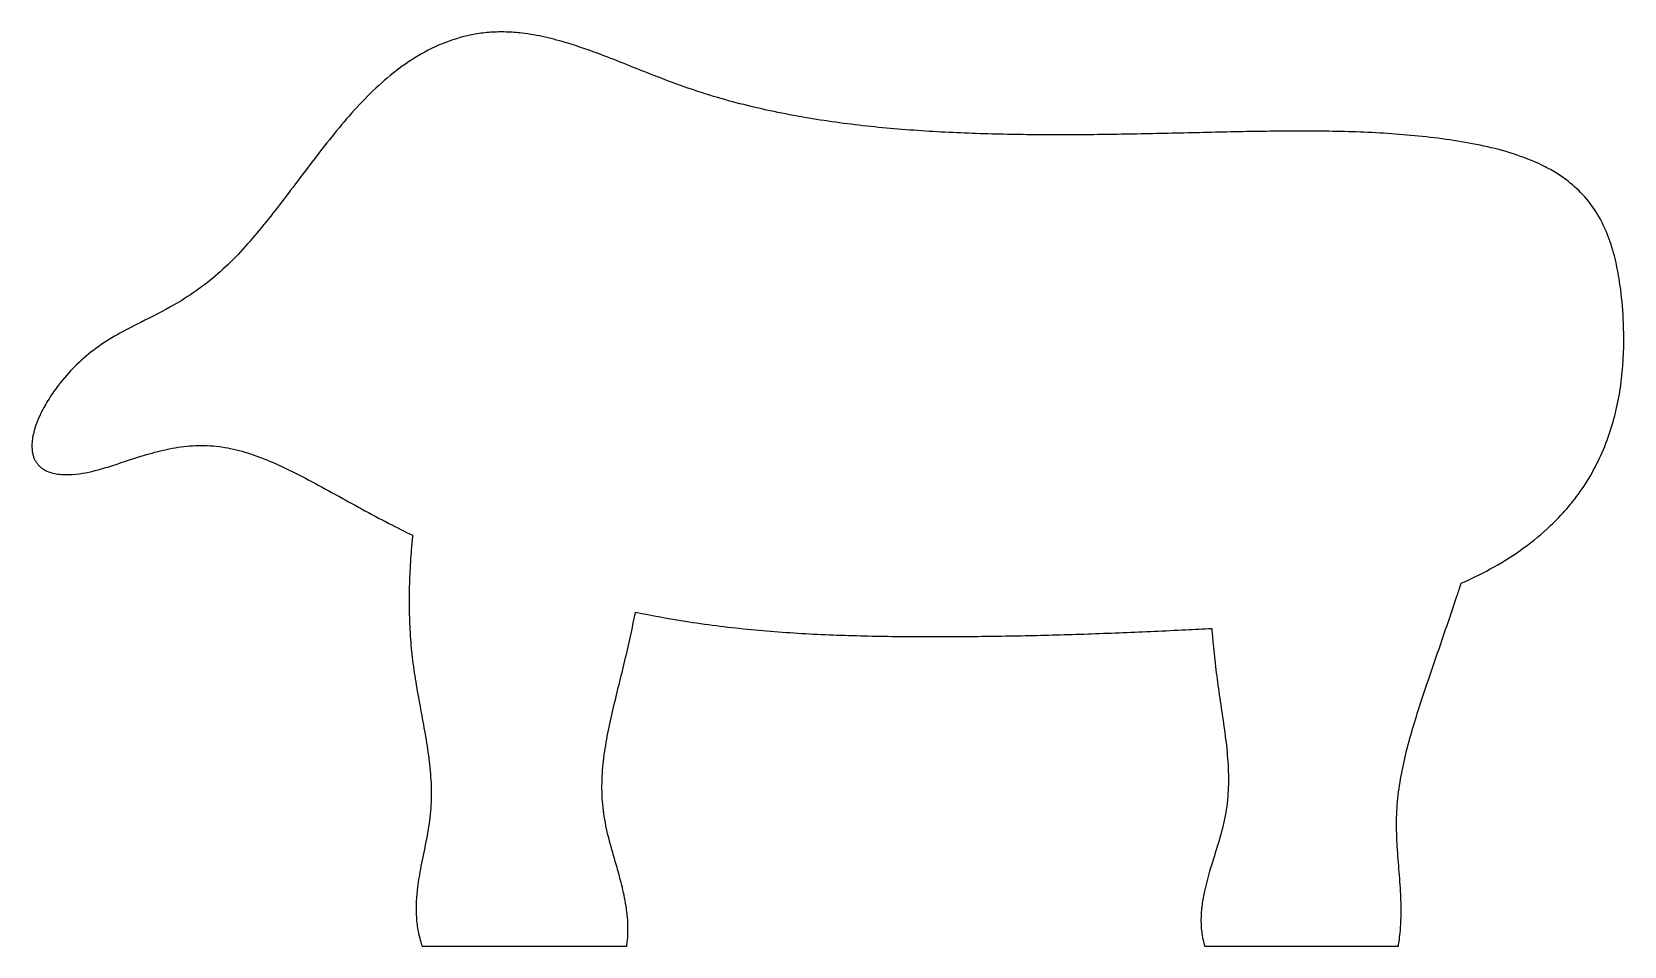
# Model space of a CAD drawing. Header units: millimetres. Extents: x -240 to -9, y 0 to 133.
import ezdxf

# ---------------------------------------------------------------- set-up
doc = ezdxf.new("R2010")
doc.units = ezdxf.units.MM
doc.layers.add('outline', color=7, linetype='Continuous')

msp = doc.modelspace()

# ---------------------------------------------------------------- linework, layer by layer
at = {"layer": 'outline'}
for p, q in [((-183.38, 0.05), (-153.7, 0.05)), ((-69.91, 0.05), (-41.8, 0.05))]:
    msp.add_line(p, q, dxfattribs=at)
for points, knots in [([(-15.97, 65.23), (-15.24, 66.21), (-14.57, 67.22), (-13.32, 69.36), (-12.76, 70.49), (-11.75, 72.81), (-11.31, 73.99), (-10.2, 77.53), (-9.72, 79.92), (-9.15, 84.78), (-9.07, 87.24), (-9.19, 91.38), (-9.31, 93.07), (-9.64, 95.87), (-9.8, 96.99), (-10.24, 99.2), (-10.5, 100.3), (-11.16, 102.45), (-11.56, 103.5), (-12.52, 105.52), (-13.08, 106.49), (-14.38, 108.3), (-15.12, 109.13), (-16.75, 110.64), (-17.63, 111.32), (-19.19, 112.33), (-19.84, 112.7), (-21.83, 113.72), (-23.2, 114.28), (-27.41, 115.7), (-30.31, 116.32), (-36.23, 117.26), (-39.24, 117.58), (-45.27, 118.02), (-48.29, 118.14), (-54.34, 118.25), (-57.37, 118.24), (-63.43, 118.17), (-66.46, 118.1), (-72.52, 117.96), (-75.55, 117.89), (-81.61, 117.77), (-84.64, 117.72), (-90.7, 117.68), (-93.74, 117.68), (-99.8, 117.77), (-102.83, 117.85), (-108.88, 118.12), (-111.9, 118.31), (-117.94, 118.83), (-120.95, 119.16), (-126.94, 120.02), (-129.92, 120.54), (-135.83, 121.8), (-138.76, 122.55), (-143.08, 123.87), (-144.51, 124.34), (-147.35, 125.36), (-148.76, 125.9), (-152.56, 127.4), (-154.94, 128.38), (-158.96, 129.9), (-160.58, 130.47), (-163.32, 131.3), (-164.42, 131.6), (-166.65, 132.1), (-167.78, 132.3), (-169.66, 132.52), (-170.42, 132.58), (-171.93, 132.62), (-172.68, 132.61), (-174.19, 132.5), (-174.94, 132.41), (-177.14, 132.03), (-178.57, 131.62), (-181.34, 130.56), (-182.67, 129.91), (-185.21, 128.4), (-186.42, 127.55), (-188.74, 125.71), (-189.85, 124.71), (-193.03, 121.58), (-194.96, 119.31), (-198.74, 114.57), (-200.58, 112.1), (-204.14, 107.42), (-205.85, 105.19), (-208.55, 102), (-209.46, 100.96), (-211.37, 99), (-212.36, 98.07), (-214.41, 96.33), (-215.46, 95.53), (-217.66, 94.03), (-218.8, 93.33), (-221.54, 91.8), (-223.17, 91.01), (-225.87, 89.64), (-226.94, 89.09), (-229.03, 87.87), (-230.04, 87.22), (-231.96, 85.76), (-232.87, 84.97), (-234.57, 83.26), (-235.36, 82.36), (-236.58, 80.77), (-237.04, 80.11), (-237.9, 78.75), (-238.3, 78.05), (-238.88, 76.85), (-239.1, 76.36), (-239.41, 75.52), (-239.52, 75.18), (-239.71, 74.49), (-239.79, 74.14), (-239.89, 73.55), (-239.92, 73.31), (-239.96, 72.84), (-239.97, 72.6), (-239.95, 72.2), (-239.94, 72.04), (-239.9, 71.72), (-239.87, 71.57), (-239.8, 71.26), (-239.76, 71.1), (-239.65, 70.81), (-239.58, 70.66), (-239.44, 70.38), (-239.36, 70.24), (-239.17, 69.98), (-239.07, 69.86), (-238.85, 69.63), (-238.73, 69.53), (-238.48, 69.33), (-238.35, 69.24), (-238.08, 69.07), (-237.94, 69), (-237.5, 68.81), (-237.2, 68.71), (-236.59, 68.55), (-236.27, 68.5), (-235.64, 68.43), (-235.32, 68.42), (-234.37, 68.41), (-233.74, 68.47), (-231.86, 68.72), (-230.64, 69.03), (-227.8, 69.87), (-226.2, 70.44), (-223.49, 71.29), (-222.4, 71.61), (-220.19, 72.15), (-219.07, 72.36), (-216.8, 72.63), (-215.66, 72.68), (-213.39, 72.59), (-212.26, 72.45), (-210.03, 72), (-208.94, 71.68), (-206.45, 70.81), (-205.08, 70.23), (-201.07, 68.36), (-198.5, 66.95), (-194.67, 64.84), (-193.41, 64.14), (-190.84, 62.74), (-189.52, 62.04), (-187.06, 60.77), (-185.91, 60.19), (-184.76, 59.63)], [0, 0, 0, 0, 0.010043, 0.010043, 0.020496, 0.020496, 0.030959, 0.030959, 0.051137, 0.051137, 0.071436, 0.071436, 0.085415, 0.085415, 0.094768, 0.094768, 0.104092, 0.104092, 0.113375, 0.113375, 0.122604, 0.122604, 0.131792, 0.131792, 0.140982, 0.140982, 0.147172, 0.147172, 0.159424, 0.159424, 0.183942, 0.183942, 0.208954, 0.208954, 0.233982, 0.233982, 0.259027, 0.259027, 0.284092, 0.284092, 0.309167, 0.309167, 0.334247, 0.334247, 0.359325, 0.359325, 0.384391, 0.384391, 0.409443, 0.409443, 0.434497, 0.434497, 0.459524, 0.459524, 0.484492, 0.484492, 0.49693, 0.49693, 0.509448, 0.509448, 0.53073, 0.53073, 0.544953, 0.544953, 0.554412, 0.554412, 0.563848, 0.563848, 0.570116, 0.570116, 0.576362, 0.576362, 0.582593, 0.582593, 0.594873, 0.594873, 0.607104, 0.607104, 0.619339, 0.619339, 0.631617, 0.631617, 0.656266, 0.656266, 0.681744, 0.681744, 0.704939, 0.704939, 0.716353, 0.716353, 0.727594, 0.727594, 0.738553, 0.738553, 0.74958, 0.74958, 0.764555, 0.764555, 0.774568, 0.774568, 0.784543, 0.784543, 0.794494, 0.794494, 0.804437, 0.804437, 0.81109, 0.81109, 0.817731, 0.817731, 0.822169, 0.822169, 0.825133, 0.825133, 0.828093, 0.828093, 0.830069, 0.830069, 0.832043, 0.832043, 0.833361, 0.833361, 0.834679, 0.834679, 0.835995, 0.835995, 0.837309, 0.837309, 0.838623, 0.838623, 0.839937, 0.839937, 0.841252, 0.841252, 0.842567, 0.842567, 0.843884, 0.843884, 0.846501, 0.846501, 0.849128, 0.849128, 0.85176, 0.85176, 0.856998, 0.856998, 0.867414, 0.867414, 0.881477, 0.881477, 0.890897, 0.890897, 0.900323, 0.900323, 0.909747, 0.909747, 0.919163, 0.919163, 0.928543, 0.928543, 0.940936, 0.940936, 0.965135, 0.965135, 0.977067, 0.977067, 0.989412, 0.989412, 1, 1, 1, 1]), ([(-32.69, 52.69), (-32.62, 52.72), (-32.55, 52.75), (-30.92, 53.47), (-29.4, 54.22), (-26.44, 55.88), (-25.01, 56.79), (-22.27, 58.78), (-20.96, 59.86), (-18.91, 61.8), (-18.13, 62.62), (-16.9, 64.04), (-16.42, 64.63), (-15.97, 65.23)], [0, 0, 0, 0, 0.011335, 0.011335, 0.25193, 0.25193, 0.49263, 0.49263, 0.732776, 0.732776, 0.893025, 0.893025, 1, 1, 1, 1]), ([(-184.76, 59.63), (-184.83, 58.94), (-184.89, 58.26), (-185.04, 56.38), (-185.11, 55.18), (-185.22, 52.79), (-185.25, 51.59), (-185.26, 49.2), (-185.24, 48), (-185.14, 45.62), (-185.06, 44.42), (-184.83, 42.05), (-184.69, 40.87), (-184.34, 38.51), (-184.13, 37.33), (-183.71, 34.98), (-183.48, 33.8), (-183.05, 31.43), (-182.84, 30.25), (-182.48, 27.87), (-182.32, 26.67), (-182.1, 24.27), (-182.04, 23.06), (-182.06, 20.66), (-182.15, 19.46), (-182.47, 17.09), (-182.68, 15.91), (-183.15, 13.56), (-183.4, 12.39), (-183.81, 10.21), (-183.97, 9.2), (-184.16, 7.53), (-184.22, 6.85), (-184.26, 5.51), (-184.25, 4.84), (-184.16, 3.51), (-184.08, 2.84), (-183.87, 1.76), (-183.76, 1.32), (-183.56, 0.61), (-183.47, 0.33), (-183.38, 0.05)], [0, 0, 0, 0, 0.034348, 0.034348, 0.094169, 0.094169, 0.153929, 0.153929, 0.213608, 0.213608, 0.273187, 0.273187, 0.332663, 0.332663, 0.392275, 0.392275, 0.452121, 0.452121, 0.512199, 0.512199, 0.572423, 0.572423, 0.632595, 0.632595, 0.692407, 0.692407, 0.752119, 0.752119, 0.812081, 0.812081, 0.862735, 0.862735, 0.896391, 0.896391, 0.929874, 0.929874, 0.963089, 0.963089, 0.985215, 0.985215, 1, 1, 1, 1]), ([(-41.8, 0.05), (-41.75, 0.35), (-41.71, 0.66), (-41.6, 1.42), (-41.55, 1.88), (-41.46, 3.04), (-41.43, 3.73), (-41.39, 5.46), (-41.42, 6.51), (-41.53, 8.78), (-41.62, 10.02), (-41.82, 12.49), (-41.92, 13.72), (-42.05, 16.2), (-42.09, 17.44), (-42.03, 19.93), (-41.93, 21.18), (-41.61, 23.66), (-41.39, 24.89), (-40.88, 27.34), (-40.58, 28.55), (-39.93, 30.96), (-39.57, 32.15), (-38.83, 34.53), (-38.45, 35.71), (-37.66, 38.06), (-37.26, 39.23), (-36.46, 41.57), (-36.06, 42.74), (-35.25, 45.08), (-34.85, 46.25), (-34.05, 48.59), (-33.66, 49.76), (-33.08, 51.52), (-32.88, 52.1), (-32.69, 52.69)], [0, 0, 0, 0, 0.017116, 0.017116, 0.042768, 0.042768, 0.081247, 0.081247, 0.139058, 0.139058, 0.207739, 0.207739, 0.276482, 0.276482, 0.34538, 0.34538, 0.414694, 0.414694, 0.484108, 0.484108, 0.553427, 0.553427, 0.622544, 0.622544, 0.691401, 0.691401, 0.760024, 0.760024, 0.828632, 0.828632, 0.897231, 0.897231, 0.965822, 0.965822, 1, 1, 1, 1]), ([(-153.7, 0.05), (-153.66, 0.34), (-153.62, 0.64), (-153.55, 1.38), (-153.53, 1.83), (-153.51, 2.95), (-153.54, 3.62), (-153.66, 4.96), (-153.76, 5.63), (-154.04, 7.3), (-154.27, 8.29), (-154.82, 10.44), (-155.15, 11.6), (-155.81, 13.9), (-156.14, 15.05), (-156.7, 17.37), (-156.94, 18.54), (-157.24, 20.91), (-157.3, 22.11), (-157.28, 24.51), (-157.2, 25.72), (-156.93, 28.12), (-156.74, 29.31), (-156.3, 31.68), (-156.04, 32.86), (-155.5, 35.21), (-155.21, 36.37), (-154.64, 38.7), (-154.34, 39.86), (-153.79, 42.18), (-153.52, 43.34), (-153.01, 45.67), (-152.76, 46.84), (-152.49, 48.17), (-152.46, 48.33), (-152.42, 48.49)], [0, 0, 0, 0, 0.018091, 0.018091, 0.045234, 0.045234, 0.086071, 0.086071, 0.127099, 0.127099, 0.18886, 0.18886, 0.26192, 0.26192, 0.334515, 0.334515, 0.406867, 0.406867, 0.479648, 0.479648, 0.552908, 0.552908, 0.626265, 0.626265, 0.699476, 0.699476, 0.772419, 0.772419, 0.845049, 0.845049, 0.917528, 0.917528, 0.990045, 0.990045, 1, 1, 1, 1]), ([(-152.42, 48.49), (-150.04, 47.99), (-147.63, 47.55), (-142.24, 46.7), (-139.24, 46.32), (-133.22, 45.72), (-130.21, 45.5), (-124.17, 45.18), (-121.14, 45.08), (-115.09, 44.95), (-112.06, 44.93), (-105.99, 44.93), (-102.96, 44.96), (-96.9, 45.05), (-93.86, 45.12), (-87.8, 45.29), (-84.77, 45.4), (-78.71, 45.64), (-75.68, 45.78), (-71.39, 45.99), (-70.13, 46.06), (-68.87, 46.12)], [0, 0, 0, 0, 0.087419, 0.087419, 0.195584, 0.195584, 0.303766, 0.303766, 0.412072, 0.412072, 0.520569, 0.520569, 0.629117, 0.629117, 0.73767, 0.73767, 0.846225, 0.846225, 0.954783, 0.954783, 1, 1, 1, 1]), ([(-68.87, 46.12), (-68.8, 45.36), (-68.74, 44.6), (-68.55, 42.61), (-68.42, 41.38), (-68.12, 38.93), (-67.96, 37.71), (-67.6, 35.26), (-67.41, 34.04), (-67.05, 31.59), (-66.88, 30.36), (-66.61, 27.89), (-66.51, 26.64), (-66.43, 24.16), (-66.45, 22.92), (-66.64, 20.46), (-66.83, 19.24), (-67.37, 16.84), (-67.71, 15.65), (-68.44, 13.29), (-68.82, 12.1), (-69.47, 9.9), (-69.75, 8.88), (-70.11, 7.16), (-70.23, 6.47), (-70.39, 5.08), (-70.43, 4.38), (-70.43, 3.22), (-70.4, 2.76), (-70.3, 1.85), (-70.23, 1.39), (-70.07, 0.64), (-70, 0.34), (-69.91, 0.05)], [0, 0, 0, 0, 0.049151, 0.049151, 0.128333, 0.128333, 0.207432, 0.207432, 0.28682, 0.28682, 0.366524, 0.366524, 0.446363, 0.446363, 0.525965, 0.525965, 0.604888, 0.604888, 0.683936, 0.683936, 0.763765, 0.763765, 0.831484, 0.831484, 0.876461, 0.876461, 0.921182, 0.921182, 0.950843, 0.950843, 0.98033, 0.98033, 1, 1, 1, 1])]:
    msp.add_open_spline(points, degree=3, knots=knots, dxfattribs=at)

doc.saveas('drawing.dxf')
